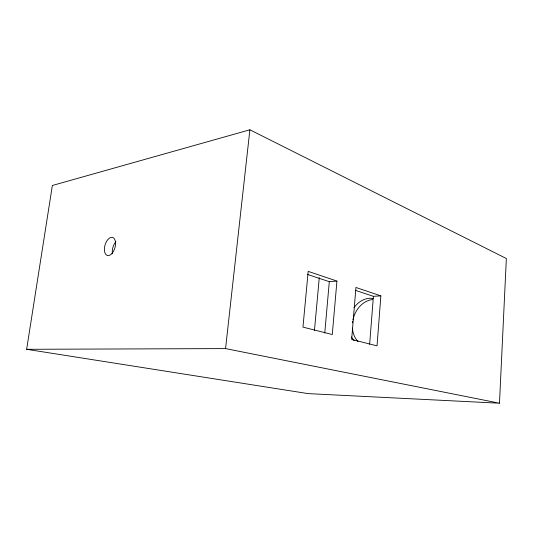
<?xml version="1.0" encoding="UTF-8"?>
<svg xmlns="http://www.w3.org/2000/svg" width="533" height="533" viewBox="0 0 533 533"><rect width="100%" height="100%" fill="white"/><g stroke="black" fill="none" stroke-linecap="round" stroke-linejoin="round"><path stroke-width="0.8" d="M499.474 403.208L506.35 258.525L249.884 129.792L52.361 185.491L26.65 349.302L308.087 393.614L499.474 403.208L225.552 348.595L26.65 349.302M380.862 295.868L377.038 345.87L351.653 339.441L355.931 287.467L380.862 295.868L373.393 296.321L355.411 290.345M369.649 344.265L373.393 296.321M336.929 281.064L332.279 334.537L302.957 327.115L308.187 271.377L336.929 281.064L329.307 281.677L307.508 274.435M324.757 333.032L329.307 281.677M314.457 330.5L319.274 277.653M225.552 348.595L249.884 129.792M112.47 253.801A9.321 5.17 -73.9 0 1 115.834 241.742M357.963 341.573A23.925 19.115 -73.9 0 1 352.393 328.128M352.466 322.871A23.925 19.115 -73.9 0 1 352.666 321.359M352.946 319.853A23.925 19.115 -73.9 0 1 372.56 299.566M354.139 340.607A24.072 19.141 -73.9 0 1 351.454 336.923M354.019 307.654A24.072 19.141 -73.9 0 1 373.133 298.493M111.977 253.455A9.407 5.143 -73.9 0 0 113.469 237.845A9.407 5.143 -73.9 0 0 104.441 248.018A9.407 5.143 -73.9 0 0 111.977 253.455"/></g></svg>
